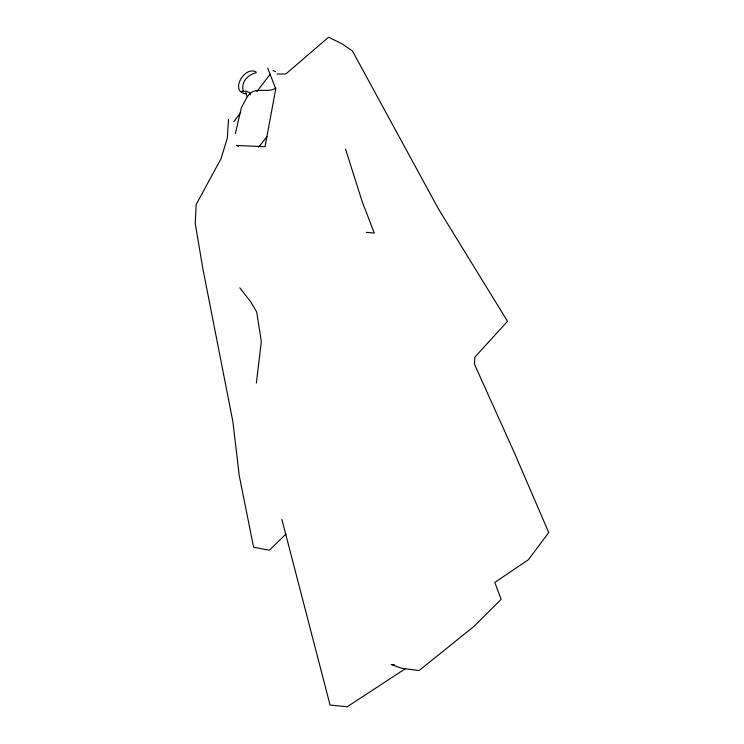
<?xml version="1.0" encoding="UTF-8"?>
<svg xmlns="http://www.w3.org/2000/svg" width="744" height="744" viewBox="0 0 744 744"><rect width="100%" height="100%" fill="white"/><g stroke="black" fill="none" stroke-linecap="round" stroke-linejoin="round"><path stroke-width="1.12" d="M228.51 119.421L227.329 138.133L221.005 158.714L196.146 204.591L195.254 223.47L202.787 268.314L232.853 421.495L239.28 475.797L253.611 547.24L269.365 550.207L286.022 534.006M256.364 383.002L261.33 341.543L256.708 312.024L250.868 302.111L239.81 287.826M235.392 133.52L241.335 107.815L246.989 97.083M233.783 121.644L240.786 112.521M256.894 91.521L270.193 74.177M267.143 136.412L258.763 146.996M247.864 96.032L247.213 96.813L245.818 92.461M248.394 95.39C254.95 85.997 267.608 93.725 275.857 88.071M405.461 668.651L347.178 706.8L330.057 705.014L281.883 519.405M246.171 93.893C229.022 92.182 244.609 65.453 256.001 71.917L256.196 72.689C247.929 74.819 240.396 81.877 243.446 91.8M276.917 73.981L285.798 74L328.588 37.2L342.138 43.887L352.396 50.89L438.607 209.194L507.52 321.306L474.821 357.148L474.477 364.281L514.318 452.64L548.746 532.583L528.268 559.823L494.788 582.431L501.158 599.339L473.919 626.439L419.049 670.567L401.751 668.298L391.139 664.457L394.59 664.913M366.355 232.333L374.269 233.049L362.3 201.987L345.551 149.107M241.298 91.391L246.329 91.28L249.733 92.786L250.356 94.683M238.48 146.308L236.332 145.424L265.022 146.726L275.745 88.852L267.691 68.095M273.002 70.531L275.633 71.74"/></g></svg>
